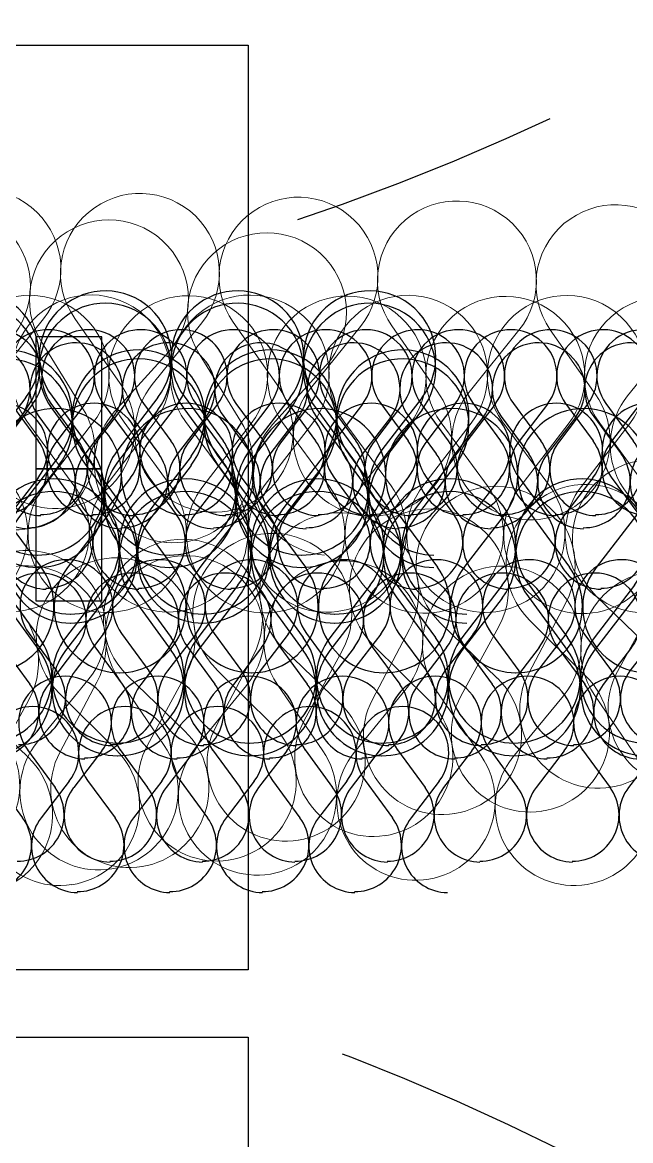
# Model space of a CAD drawing. Header units: metres. Extents: x -305 to 25519, y -357 to 67939.
# Drawn here: x 107.1 to 130.12, y 31.08 to 73.41 of the extents above; entities that cross this region are included whole.
import ezdxf

# ---------------------------------------------------------------- set-up
doc = ezdxf.new("R2010")
doc.units = ezdxf.units.M
doc.linetypes.add('PROJECTION', pattern=[0.3, 0.12, -0.18])
for name, color, linetype in [('020_cloi', 5, 'Continuous'), ('030_menuiserie', 1, 'Continuous'), ('070_trait-fin', 4, 'Continuous'), ('097_traits-fins-005', 4, 'Continuous')]:
    doc.layers.add(name, color=color, linetype=linetype)
doc.layers.add('020_cloisons', color=5, linetype='Continuous', lineweight=5)
doc.layers.add('090_repères-axes', color=230, linetype='Continuous', plot=False)

# ---------------------------------------------------------------- blocks, each defined once
blk = doc.blocks.new('*U1201')
at = {"linetype": 'PROJECTION', "ltscale": 0.75}
blk.add_arc((0.03522, -0.07269), 0.64827, 271.69986, 0.04505, dxfattribs=at)
blk = doc.blocks.new('Murs porteurs selon geometre projet')
at = {"layer": '030_menuiserie', "xscale": 138.550195075006, "yscale": 138.550195075006, "zscale": 138.550195075006, "rotation": 189.9168593396885}
blk.add_blockref('*U1201', (-33.685, -0.736), dxfattribs=at)
blk = doc.blocks.new('*U1084')
at = {"layer": '097_traits-fins-005', "linetype": 'Continuous'}
for p, q in [((-1.982, 1.01), (-0.499, -1.01)), ((2.028, 0.969), (0.504, -1.02))]:
    blk.add_line(p, q, dxfattribs=at)
for centre, radius, start, end in [((0.038, 2.494), 2.506, 322.5484, 216.2881), ((-2.519, -2.494), 2.506, 269.4183, 36.2881), ((2.476, -2.521), 2.479, 142.7235, 269.8189)]:
    blk.add_arc(centre, radius, start, end, dxfattribs=at)
blk = doc.blocks.new('*U1076')
at = {"layer": '020_cloi', "color": 0, "linetype": 'ByBlock', "lineweight": -2, "transparency": 16777216}
for p in [(0, 0), (5, 0), (10, 0), (15, 0), (20, 0), (25, 0), (30, 0)]:
    blk.add_blockref('*U1084', p, dxfattribs=at)
blk = doc.blocks.new('*U1169')
at = {"linetype": 'PROJECTION', "ltscale": 0.75}
blk.add_arc((0.84847, -0.00828), 0.81347, 91.69986, 180.04505, dxfattribs=at)
blk = doc.blocks.new('*U178')
at = {"linetype": 'PROJECTION', "ltscale": 0.75}
blk.add_arc((0.03528, -0.07285), 0.81347, 271.69986, 0.04505, dxfattribs=at)
blk = doc.blocks.new('*U223')
at = {"linetype": 'PROJECTION', "ltscale": 0.75}
blk.add_arc((0.03522, -0.07269), 0.62092, 271.69986, 0.04505, dxfattribs=at)
blk = doc.blocks.new('*U1014')
at = {"layer": '097_traits-fins-005', "linetype": 'Continuous'}
for p, q in [((-1.982, 1.01), (-0.499, -1.01)), ((2.028, 0.969), (0.504, -1.02))]:
    blk.add_line(p, q, dxfattribs=at)
for centre, radius, start, end in [((0.038, 2.494), 2.506, 322.5484, 216.2881), ((-2.519, -2.494), 2.506, 269.4183, 36.2881), ((2.476, -2.521), 2.479, 142.7235, 269.8189)]:
    blk.add_arc(centre, radius, start, end, dxfattribs=at)
blk = doc.blocks.new('*U1015')
at = {"layer": '020_cloi', "color": 0, "linetype": 'ByBlock', "lineweight": -2, "transparency": 16777216}
for p in [(0, 0), (5, 0), (10, 0), (15, 0), (20, 0), (25, 0), (30, 0), (35, 0)]:
    blk.add_blockref('*U1014', p, dxfattribs=at)
blk = doc.blocks.new('*U1016')
at = {"layer": '097_traits-fins-005', "linetype": 'Continuous'}
for p, q in [((-1.982, 1.01), (-0.499, -1.01)), ((2.028, 0.969), (0.504, -1.02))]:
    blk.add_line(p, q, dxfattribs=at)
for centre, radius, start, end in [((0.038, 2.494), 2.506, 322.5484, 216.2881), ((-2.519, -2.494), 2.506, 269.4183, 36.2881), ((2.476, -2.521), 2.479, 142.7235, 269.8189)]:
    blk.add_arc(centre, radius, start, end, dxfattribs=at)
blk = doc.blocks.new('*U1017')
at = {"layer": '020_cloi', "color": 0, "linetype": 'ByBlock', "lineweight": -2, "transparency": 16777216}
for p in [(0, 0), (5, 0), (10, 0), (15, 0), (20, 0), (25, 0), (30, 0), (35, 0)]:
    blk.add_blockref('*U1016', p, dxfattribs=at)
blk = doc.blocks.new('*U1012')
at = {"layer": '020_cloisons', "color": 4, "linetype": 'Continuous'}
for p, q in [((-2.379, 1.212), (-0.599, -1.212)), ((2.434, 1.163), (0.605, -1.224))]:
    blk.add_line(p, q, dxfattribs=at)
for centre, radius, start, end in [((0.046, 2.992), 3.008, 322.5484, 216.2881), ((-3.023, -2.992), 3.008, 269.4183, 36.2881), ((2.971, -3.026), 2.974, 142.7235, 269.8189)]:
    blk.add_arc(centre, radius, start, end, dxfattribs=at)
blk = doc.blocks.new('*U1013')
at = {"layer": '020_cloi', "color": 0, "linetype": 'ByBlock', "lineweight": -2, "transparency": 16777216}
for p in [(24, 0), (30, 0), (36, 0), (42, 0), (48, 0)]:
    blk.add_blockref('*U1012', p, dxfattribs=at)
blk = doc.blocks.new('*U999')
at = {"layer": '020_cloisons', "color": 4, "linetype": 'Continuous'}
for p, q in [((-2.379, 1.212), (-0.599, -1.212)), ((2.434, 1.163), (0.605, -1.224))]:
    blk.add_line(p, q, dxfattribs=at)
for centre, radius, start, end in [((0.046, 2.992), 3.008, 322.5484, 216.2881), ((-3.023, -2.992), 3.008, 269.4183, 36.2881), ((2.971, -3.026), 2.974, 142.7235, 269.8189)]:
    blk.add_arc(centre, radius, start, end, dxfattribs=at)
blk = doc.blocks.new('*U1000')
at = {"layer": '020_cloi', "color": 0, "linetype": 'ByBlock', "lineweight": -2, "transparency": 16777216}
for p in [(24, 0), (30, 0), (36, 0), (42, 0), (48, 0)]:
    blk.add_blockref('*U999', p, dxfattribs=at)
blk = doc.blocks.new('*U1052')
at = {"layer": '020_cloisons', "color": 4, "linetype": 'Continuous'}
for p, q in [((-2.379, 1.212), (-0.599, -1.212)), ((2.434, 1.163), (0.605, -1.224))]:
    blk.add_line(p, q, dxfattribs=at)
for centre, radius, start, end in [((0.046, 2.992), 3.008, 322.5484, 216.2881), ((-3.023, -2.992), 3.008, 269.4183, 36.2881), ((2.971, -3.026), 2.974, 142.7235, 269.8189)]:
    blk.add_arc(centre, radius, start, end, dxfattribs=at)
blk = doc.blocks.new('*U1051')
at = {"layer": '020_cloi', "color": 0, "linetype": 'ByBlock', "lineweight": -2, "transparency": 16777216}
for p in [(24, 0), (30, 0), (36, 0), (42, 0), (48, 0)]:
    blk.add_blockref('*U1052', p, dxfattribs=at)
blk = doc.blocks.new('*U1063')
at = {"layer": '020_cloisons', "color": 4, "linetype": 'Continuous'}
for p, q in [((-2.379, 1.212), (-0.599, -1.212)), ((2.434, 1.163), (0.605, -1.224))]:
    blk.add_line(p, q, dxfattribs=at)
for centre, radius, start, end in [((0.046, 2.992), 3.008, 322.5484, 216.2881), ((-3.023, -2.992), 3.008, 269.4183, 36.2881), ((2.971, -3.026), 2.974, 142.7235, 269.8189)]:
    blk.add_arc(centre, radius, start, end, dxfattribs=at)
blk = doc.blocks.new('*U1053')
at = {"layer": '020_cloi', "color": 0, "linetype": 'ByBlock', "lineweight": -2, "transparency": 16777216}
for p in [(24, 0), (30, 0), (36, 0), (42, 0)]:
    blk.add_blockref('*U1063', p, dxfattribs=at)
blk = doc.blocks.new('*U1061')
at = {"layer": '020_cloisons', "color": 4, "linetype": 'Continuous'}
for p, q in [((-2.379, 1.212), (-0.599, -1.212)), ((2.434, 1.163), (0.605, -1.224))]:
    blk.add_line(p, q, dxfattribs=at)
for centre, radius, start, end in [((0.046, 2.992), 3.008, 322.5484, 216.2881), ((-3.023, -2.992), 3.008, 269.4183, 36.2881), ((2.971, -3.026), 2.974, 142.7235, 269.8189)]:
    blk.add_arc(centre, radius, start, end, dxfattribs=at)
blk = doc.blocks.new('*U1062')
at = {"layer": '020_cloi', "color": 0, "linetype": 'ByBlock', "lineweight": -2, "transparency": 16777216}
for p in [(18, 0), (24, 0), (30, 0), (36, 0), (42, 0)]:
    blk.add_blockref('*U1061', p, dxfattribs=at)
blk = doc.blocks.new('*U1025')
at = {"layer": '020_cloisons', "color": 4, "linetype": 'Continuous'}
for p, q in [((-2.379, 1.212), (-0.599, -1.212)), ((2.434, 1.163), (0.605, -1.224))]:
    blk.add_line(p, q, dxfattribs=at)
for centre, radius, start, end in [((0.046, 2.992), 3.008, 322.5484, 216.2881), ((-3.023, -2.992), 3.008, 269.4183, 36.2881), ((2.971, -3.026), 2.974, 142.7235, 269.8189)]:
    blk.add_arc(centre, radius, start, end, dxfattribs=at)
blk = doc.blocks.new('*U1026')
at = {"layer": '020_cloi', "color": 0, "linetype": 'ByBlock', "lineweight": -2, "transparency": 16777216}
for p in [(0, 0), (6, 0), (12, 0), (18, 0), (24, 0)]:
    blk.add_blockref('*U1025', p, dxfattribs=at)
blk = doc.blocks.new('*U1043')
at = {"layer": '020_cloisons', "color": 4, "linetype": 'Continuous'}
for p, q in [((-2.379, 1.212), (-0.599, -1.212)), ((2.434, 1.163), (0.605, -1.224))]:
    blk.add_line(p, q, dxfattribs=at)
for centre, radius, start, end in [((0.046, 2.992), 3.008, 322.5484, 216.2881), ((-3.023, -2.992), 3.008, 269.4183, 36.2881), ((2.971, -3.026), 2.974, 142.7235, 269.8189)]:
    blk.add_arc(centre, radius, start, end, dxfattribs=at)
blk = doc.blocks.new('*U1044')
at = {"layer": '020_cloi', "color": 0, "linetype": 'ByBlock', "lineweight": -2, "transparency": 16777216}
for p in [(18, 0), (24, 0), (30, 0), (36, 0), (42, 0)]:
    blk.add_blockref('*U1043', p, dxfattribs=at)
blk = doc.blocks.new('*U1045')
at = {"layer": '070_trait-fin', "linetype": 'Continuous'}
for p, q in [((-1.388, 0.725), (-0.349, -0.689)), ((1.42, 0.696), (0.353, -0.696))]:
    blk.add_line(p, q, dxfattribs=at)
for centre, start, end in [((0.027, 1.763), 322.5484, 216.2881), ((-1.763, -1.728), 269.4183, 36.2881), ((1.746, -1.763), 142.5484, 269.4183)]:
    blk.add_arc(centre, 1.755, start, end, dxfattribs=at)
blk = doc.blocks.new('*U1054')
at = {"layer": '020_cloi', "color": 0, "linetype": 'ByBlock', "lineweight": -2, "transparency": 16777216}
for p in [(24.5, 0), (28, 0), (31.5, 0), (35, 0), (38.5, 0), (42, 0), (45.5, 0)]:
    blk.add_blockref('*U1045', p, dxfattribs=at)
blk = doc.blocks.new('*U1085')
at = {"layer": '070_trait-fin', "linetype": 'Continuous'}
for p, q in [((-1.388, 0.725), (-0.349, -0.689)), ((1.42, 0.696), (0.353, -0.696))]:
    blk.add_line(p, q, dxfattribs=at)
for centre, start, end in [((0.027, 1.763), 322.5484, 216.2881), ((-1.763, -1.728), 269.4183, 36.2881), ((1.746, -1.763), 142.5484, 269.4183)]:
    blk.add_arc(centre, 1.755, start, end, dxfattribs=at)
blk = doc.blocks.new('*U1086')
at = {"layer": '020_cloi', "color": 0, "linetype": 'ByBlock', "lineweight": -2, "transparency": 16777216}
for p in [(24.5, 0), (28, 0), (31.5, 0), (35, 0), (38.5, 0), (42, 0), (45.5, 0)]:
    blk.add_blockref('*U1085', p, dxfattribs=at)
blk = doc.blocks.new('*U1057')
at = {"layer": '070_trait-fin', "linetype": 'Continuous'}
for p, q in [((-1.388, 0.725), (-0.349, -0.689)), ((1.42, 0.696), (0.353, -0.696))]:
    blk.add_line(p, q, dxfattribs=at)
for centre, start, end in [((0.027, 1.763), 322.5484, 216.2881), ((-1.763, -1.728), 269.4183, 36.2881), ((1.746, -1.763), 142.5484, 269.4183)]:
    blk.add_arc(centre, 1.755, start, end, dxfattribs=at)
blk = doc.blocks.new('*U1058')
at = {"layer": '020_cloi', "color": 0, "linetype": 'ByBlock', "lineweight": -2, "transparency": 16777216}
for p in [(17.5, 0), (21, 0), (24.5, 0), (28, 0), (31.5, 0), (35, 0), (38.5, 0), (42, 0)]:
    blk.add_blockref('*U1057', p, dxfattribs=at)
blk = doc.blocks.new('*U1031')
at = {"layer": '097_traits-fins-005', "linetype": 'Continuous'}
for p, q in [((-1.982, 1.01), (-0.499, -1.01)), ((2.028, 0.969), (0.504, -1.02))]:
    blk.add_line(p, q, dxfattribs=at)
for centre, radius, start, end in [((0.038, 2.494), 2.506, 322.5484, 216.2881), ((-2.519, -2.494), 2.506, 269.4183, 36.2881), ((2.476, -2.521), 2.479, 142.7235, 269.8189)]:
    blk.add_arc(centre, radius, start, end, dxfattribs=at)
blk = doc.blocks.new('*U1032')
at = {"layer": '020_cloi', "color": 0, "linetype": 'ByBlock', "lineweight": -2, "transparency": 16777216}
for p in [(25, 0), (30, 0), (35, 0), (40, 0), (45, 0)]:
    blk.add_blockref('*U1031', p, dxfattribs=at)
blk = doc.blocks.new('*U78')
at = {"linetype": 'PROJECTION', "ltscale": 0.75}
blk.add_arc((0.68436, 0.00051), 0.64936, 91.69986, 180.04505, dxfattribs=at)
blk = doc.blocks.new('*U1069')
at = {"layer": '070_trait-fin', "linetype": 'Continuous'}
for p, q in [((-1.388, 0.725), (-0.349, -0.689)), ((1.42, 0.696), (0.353, -0.696))]:
    blk.add_line(p, q, dxfattribs=at)
for centre, start, end in [((0.027, 1.763), 322.5484, 216.2881), ((-1.763, -1.728), 269.4183, 36.2881), ((1.746, -1.763), 142.5484, 269.4183)]:
    blk.add_arc(centre, 1.755, start, end, dxfattribs=at)
blk = doc.blocks.new('*U1070')
at = {"layer": '020_cloi', "color": 0, "linetype": 'ByBlock', "lineweight": -2, "transparency": 16777216}
for p in [(17.5, 0), (21, 0), (24.5, 0), (28, 0), (31.5, 0), (35, 0), (38.5, 0), (42, 0)]:
    blk.add_blockref('*U1069', p, dxfattribs=at)
blk = doc.blocks.new('*U1092')
at = {"layer": '070_trait-fin', "linetype": 'Continuous'}
for p, q in [((-1.388, 0.725), (-0.349, -0.689)), ((1.42, 0.696), (0.353, -0.696))]:
    blk.add_line(p, q, dxfattribs=at)
for centre, start, end in [((0.027, 1.763), 322.5484, 216.2881), ((-1.763, -1.728), 269.4183, 36.2881), ((1.746, -1.763), 142.5484, 269.4183)]:
    blk.add_arc(centre, 1.755, start, end, dxfattribs=at)
blk = doc.blocks.new('*U1087')
at = {"layer": '020_cloi', "color": 0, "linetype": 'ByBlock', "lineweight": -2, "transparency": 16777216}
for p in [(17.5, 0), (21, 0), (24.5, 0), (28, 0), (31.5, 0), (35, 0), (38.5, 0)]:
    blk.add_blockref('*U1092', p, dxfattribs=at)
blk = doc.blocks.new('*U1099')
at = {"layer": '070_trait-fin', "linetype": 'Continuous'}
for p, q in [((-1.388, 0.725), (-0.349, -0.689)), ((1.42, 0.696), (0.353, -0.696))]:
    blk.add_line(p, q, dxfattribs=at)
for centre, start, end in [((0.027, 1.763), 322.5484, 216.2881), ((-1.763, -1.728), 269.4183, 36.2881), ((1.746, -1.763), 142.5484, 269.4183)]:
    blk.add_arc(centre, 1.755, start, end, dxfattribs=at)
blk = doc.blocks.new('*U1100')
at = {"layer": '020_cloi', "color": 0, "linetype": 'ByBlock', "lineweight": -2, "transparency": 16777216}
for p in [(14, 0), (17.5, 0), (21, 0), (24.5, 0), (28, 0), (31.5, 0), (35, 0), (38.5, 0)]:
    blk.add_blockref('*U1099', p, dxfattribs=at)
blk = doc.blocks.new('*U1093')
at = {"layer": '097_traits-fins-005', "linetype": 'Continuous'}
for p, q in [((-1.982, 1.01), (-0.499, -1.01)), ((2.028, 0.969), (0.504, -1.02))]:
    blk.add_line(p, q, dxfattribs=at)
for centre, radius, start, end in [((0.038, 2.494), 2.506, 322.5484, 216.2881), ((-2.519, -2.494), 2.506, 269.4183, 36.2881), ((2.476, -2.521), 2.479, 142.7235, 269.8189)]:
    blk.add_arc(centre, radius, start, end, dxfattribs=at)
blk = doc.blocks.new('*U1094')
at = {"layer": '020_cloi', "color": 0, "linetype": 'ByBlock', "lineweight": -2, "transparency": 16777216}
for p in [(0, 0), (5, 0), (10, 0), (15, 0), (20, 0), (25, 0), (30, 0)]:
    blk.add_blockref('*U1093', p, dxfattribs=at)
blk = doc.blocks.new('*U1172')
at = {"layer": '097_traits-fins-005', "linetype": 'Continuous'}
for p, q in [((-1.982, 1.01), (-0.499, -1.01)), ((2.028, 0.969), (0.504, -1.02))]:
    blk.add_line(p, q, dxfattribs=at)
for centre, radius, start, end in [((0.038, 2.494), 2.506, 322.5484, 216.2881), ((-2.519, -2.494), 2.506, 269.4183, 36.2881), ((2.476, -2.521), 2.479, 142.7235, 269.8189)]:
    blk.add_arc(centre, radius, start, end, dxfattribs=at)
blk = doc.blocks.new('*U1173')
at = {"layer": '020_cloi', "color": 0, "linetype": 'ByBlock', "lineweight": -2, "transparency": 16777216}
for p in [(0, 0), (5, 0), (10, 0), (15, 0), (20, 0), (25, 0), (30, 0), (35, 0), (40, 0), (45, 0), (50, 0)]:
    blk.add_blockref('*U1172', p, dxfattribs=at)
blk = doc.blocks.new('*U1176')
at = {"layer": '097_traits-fins-005', "linetype": 'Continuous'}
for p, q in [((-1.982, 1.01), (-0.499, -1.01)), ((2.028, 0.969), (0.504, -1.02))]:
    blk.add_line(p, q, dxfattribs=at)
for centre, radius, start, end in [((0.038, 2.494), 2.506, 322.5484, 216.2881), ((-2.519, -2.494), 2.506, 269.4183, 36.2881), ((2.476, -2.521), 2.479, 142.7235, 269.8189)]:
    blk.add_arc(centre, radius, start, end, dxfattribs=at)
blk = doc.blocks.new('*U1177')
at = {"layer": '020_cloi', "color": 0, "linetype": 'ByBlock', "lineweight": -2, "transparency": 16777216}
for p in [(0, 0), (5, 0), (10, 0), (15, 0), (20, 0), (25, 0), (30, 0), (35, 0), (40, 0), (45, 0), (50, 0)]:
    blk.add_blockref('*U1176', p, dxfattribs=at)
blk = doc.blocks.new('*U1184')
at = {"layer": '070_trait-fin', "linetype": 'Continuous'}
for p, q in [((-1.388, 0.725), (-0.349, -0.689)), ((1.42, 0.696), (0.353, -0.696))]:
    blk.add_line(p, q, dxfattribs=at)
for centre, start, end in [((0.027, 1.763), 322.5484, 216.2881), ((-1.763, -1.728), 269.4183, 36.2881), ((1.746, -1.763), 142.5484, 269.4183)]:
    blk.add_arc(centre, 1.755, start, end, dxfattribs=at)
blk = doc.blocks.new('*U1185')
at = {"layer": '020_cloi', "color": 0, "linetype": 'ByBlock', "lineweight": -2, "transparency": 16777216}
for p in [(24.5, 0), (28, 0), (31.5, 0), (35, 0), (38.5, 0), (42, 0), (45.5, 0)]:
    blk.add_blockref('*U1184', p, dxfattribs=at)
blk = doc.blocks.new('*U1189')
at = {"layer": '070_trait-fin', "linetype": 'Continuous'}
for p, q in [((-1.388, 0.725), (-0.349, -0.689)), ((1.42, 0.696), (0.353, -0.696))]:
    blk.add_line(p, q, dxfattribs=at)
for centre, start, end in [((0.027, 1.763), 322.5484, 216.2881), ((-1.763, -1.728), 269.4183, 36.2881), ((1.746, -1.763), 142.5484, 269.4183)]:
    blk.add_arc(centre, 1.755, start, end, dxfattribs=at)
blk = doc.blocks.new('*U1190')
at = {"layer": '020_cloi', "color": 0, "linetype": 'ByBlock', "lineweight": -2, "transparency": 16777216}
for p in [(0, 0), (3.5, 0), (7, 0), (10.5, 0), (14, 0), (17.5, 0), (21, 0), (24.5, 0), (28, 0), (31.5, 0), (35, 0)]:
    blk.add_blockref('*U1189', p, dxfattribs=at)

msp = doc.modelspace()

# ---------------------------------------------------------------- linework, layer by layer
at = {"layer": '070_trait-fin'}
for points in [[(110.117, 61.507), (107.617, 61.507), (107.617, 56.507), (110.117, 56.507)], [(110.117, 56.507), (107.617, 56.507), (107.617, 51.507), (110.117, 51.507)]]:
    msp.add_lwpolyline(points, close=True, dxfattribs=at)
at = {"layer": '090_repères-axes'}
for points in [[(65.644, 72.54), (115.644, 72.54), (115.644, 37.54), (65.644, 37.54)], [(65.644, 35), (115.644, 35), (115.644, 0), (65.644, 0)]]:
    msp.add_lwpolyline(points, close=True, dxfattribs=at)

# ---------------------------------------------------------------- block references
at = {"layer": '020_cloi'}
for name, p, rotation in [('Murs porteurs selon geometre projet', (179.859, 41.437), 359.7851270248765), ('*U1044', (87.341, 43.462), 8.884275436998289), ('*U1013', (84.055, 42.873), 9.60756967298106), ('*U1062', (87.442, 61.506), 358.63646053112), ('*U1026', (92.149, 61.403), 355.3481510001543), ('*U1051', (83.327, 57.129), 359.8746441657815), ('*U1053', (85.655, 57.124), 359.9272722221317), ('*U1000', (83.128, 48.213), 358.1176612188051)]:
    msp.add_blockref(name, p, dxfattribs=dict(at, rotation=rotation))
for name, p in [('*U1076', (90.208, 58.244)), ('*U1094', (90.201, 57.777)), ('*U1058', (88.572, 58.258)), ('*U1087', (90.551, 58.258)), ('*U1100', (91.613, 57.762)), ('*U1015', (86.459, 56.012)), ('*U1017', (86.459, 55.672)), ('*U1032', (83.311, 53.792)), ('*U1070', (88.777, 55.472)), ('*U1173', (83.235, 51.131)), ('*U1177', (83.235, 50.648)), ('*U1185', (84.244, 49.553)), ('*U1054', (83.235, 49.048)), ('*U1086', (84.192, 45.142)), ('*U1190', (86.458, 43.99))]:
    msp.add_blockref(name, p, dxfattribs=at)
at = {"layer": '030_menuiserie'}
for name, p, xscale, yscale, zscale, rotation in [('*U178', (87.535, 58.211), -114.2857143455838, 114.2857143455838, 114.2857143455838, 180), ('*U1169', (88.84, 57.113), -114.2857143455838, 114.2857143455838, 114.2857143455838, 270), ('*U223', (91.325, 61.391), -114.2857143455838, 114.2857143455838, 114.2857143455838, 180), ('*U78', (87.186, 45.083), 138.5501950750057, 138.5501950750057, 138.5501950750057, 269.9528896822737)]:
    msp.add_blockref(name, p, dxfattribs=dict(at, xscale=xscale, yscale=yscale, zscale=zscale, rotation=rotation))

doc.saveas('drawing.dxf')
